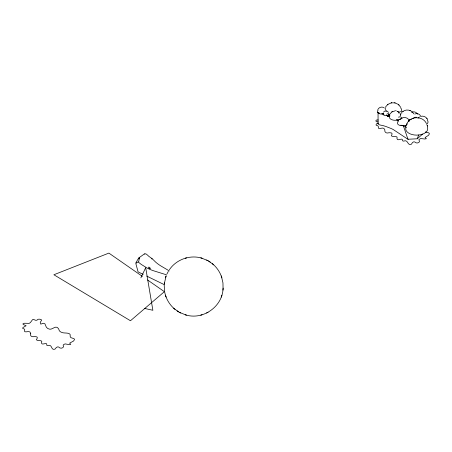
<?xml version="1.0" encoding="UTF-8"?>
<svg xmlns="http://www.w3.org/2000/svg" width="452" height="452" viewBox="0 0 452 452"><rect width="100%" height="100%" fill="white"/><g stroke="black" fill="none" stroke-linecap="round" stroke-linejoin="round"><path stroke-width="0.68" d="M164.195 284.879L164.545 291.257M223.062 288.964L222.96 282.918L221.61 277.053M164.302 283.703L166.116 275.912L165.844 276.697M186.054 315.01C202.869 320.084 221.972 306.902 223.028 289.308M164.268 284.048L164.375 282.873M222.955 290.139L223.135 288.133M151.974 259.103L151.912 258.482M408.907 120.933L409.467 119.746M139.369 258.431L139.092 259.505M143.177 274.364L138.103 271.889A10.452 6.322 54.1 0 1 138.013 271.607L135.99 264.143C135.329 262.103 139.634 262.736 138.99 259.866M400.24 115.559L401.099 113.492M151.731 258.358A20.865 12.622 54.1 0 1 150.002 257.154C148.522 256.64 145.64 252.256 144.668 254.239M165.46 277.799L165.737 277.008M221.214 297.1L221.486 296.314M221.593 296.009L221.864 295.212M406.546 124.481C409.478 116.091 422.439 115.35 426.338 123.317M406.591 124.368L407.495 123.978M378.222 123.667C378.51 125.464 382.46 125.046 384.059 125.922A21.939 12.724 0 0 1 386.285 126.639L390.833 128.396A27.34 15.86 0 0 1 393.274 129.554L406.964 138.634A12.662 7.345 0 0 0 408.032 139.233M140.877 277.861L145.691 267.674L152.872 310.281L144.68 308.445M377.787 109.661C378.765 107.254 382.042 106.305 384.166 107.796M166.89 274.087L168.342 271.347M135.713 263.109L138.188 258.827M389.912 114.119L391.839 111.932L394.867 110.926M412.902 118.667L414.439 117.339L416.529 117.204M385.652 106.808L387.957 104.339L391.285 102.875M169.393 269.72C176.178 259.623 189.569 254.685 201.276 258.002M400.099 119.605C402.342 116.181 408.184 117.017 409.365 120.938M138.679 258.154L139.408 257.572A4.045 1.667 -47.7 0 1 139.284 258.431M398.862 112.328L400.557 111.497M417.987 118.221L419.275 117.068M383.697 111.898C384.929 110.373 387.607 110.683 388.449 112.452M422.676 134.058L417.241 138.787L408.077 139.25M402.433 111.881C405.71 108.689 411.755 109.729 413.778 113.842M398.901 119.763L400.393 118.887L402.071 118.656M387.562 104.644L387.957 104.339M402.772 111.593L403.122 111.328M398.342 119.791L399.721 119.56M409.71 119.52L411.563 119.108M138.917 257.866L144.713 253.668M387.138 113.785L387.607 113.582M391.839 111.932L392.127 111.751M406.286 124.3L406.743 124.091M398.444 117.181L399.449 116.848M392.268 111.667L392.556 111.514M411.563 112.35C413.597 111.181 416.45 112.045 417.49 114.147M206.587 313.038L208.033 312.287M414.75 114.073C416.727 113.017 419.416 113.814 420.49 115.785M378.104 123.187C376.708 123.034 374.81 125.566 377.126 125.532A1.627 0.944 0 0 1 377.708 125.752L378.307 126.447L378.397 127.989A1.599 0.921 0 0 0 378.832 128.447C380.94 128.95 383.691 126.515 384.821 129.877C384.313 132.453 386.663 133.594 388.906 132.747A4.644 2.684 0 0 1 390.048 132.769C393.178 132.651 391.811 134.719 391.387 135.854C392.98 137.154 395.749 135.882 397.065 137.08C396.042 143.143 402.958 136.346 402.546 140.696A1.655 0.955 0 0 0 402.986 140.973L403.331 141.075A0.751 0.435 0 0 0 403.811 141.075L405.071 140.804A2.39 1.379 0 0 1 405.845 140.826C407.992 141.306 408.015 145.572 411.021 144.352A1.441 0.831 0 0 0 411.473 144.12L412.512 142.499L413.512 141.928A1.288 0.74 0 0 1 414.258 141.877L414.439 141.905A1.424 0.825 0 0 1 414.908 142.058C416.495 144.115 421.151 142.521 418.959 139.967A2.622 1.514 0 0 1 419.055 139.515L420.592 138.51L424.665 138.996L426.366 138.713L425.089 137.521L428.66 135.204L429.4 133.685L428.767 132.848L425.999 132.142A2.994 1.729 0 0 1 425.445 131.882M185.269 258.216L185.783 258.075M186.1 257.99L186.563 257.866M200.767 315.151L201.225 315.021M201.547 314.937L202.061 314.795M420.948 116.328C423.626 115.576 426.682 117.13 427.648 119.74M408.41 121.051L409.314 121M391.426 102.847L394.822 102.864M391.178 102.898L391.522 102.824M378.217 120C375.087 119.356 375.047 122.108 378.171 121.921M394.958 102.892L398.274 104.395L400.845 107.412M394.72 102.841L395.071 102.92M381.708 113.667L383.471 114.107M383.714 114.17L383.878 114.215A19.775 11.419 0 0 1 384.036 114.254M201.592 258.086L208.078 260.753L212.96 264.188M174.37 308.823L179.252 312.264L185.738 314.925M402.879 125.566L404.054 125.888A40.296 23.368 0 0 0 405.331 126.221M200.812 257.877L202.106 258.228M185.224 314.784L186.518 315.134M386.528 115.057L388.048 115.627M388.822 115.921L389.782 116.3M410.224 110.582L409.879 110.441M397.268 111.322L399.105 112.469M146.725 276.093L164.483 284.754M397.698 111.514L397.986 111.661M206.632 259.996L208.078 260.753M179.252 312.264L180.698 313.016M395.568 110.525L395.946 110.751A33.877 19.56 0 0 0 396.319 110.972M396.432 119.684L398.381 120.972M401.127 117.215L401.625 117.61M398.127 111.746L398.415 111.926M208.801 261.171L210.242 262.087M177.082 310.925L178.529 311.84M169.302 270.923L160.827 265.917A46.918 22.374 68.5 0 1 159.511 265.07L159.138 264.815A65.964 31.459 68.5 0 1 157.607 263.708L156.279 262.657A25.538 12.181 68.5 0 1 155.454 261.928L152.058 258.572M142.414 276.398L108.881 253.097L53.884 274.754L130.464 320.75L164.387 291.67L147.618 280.014M138.363 262.137L140.725 264.013A17.165 10.385 54.1 0 0 141.408 264.516L147.064 268.002A23.883 14.447 54.1 0 0 148.126 268.556L149.798 269.319A61.873 37.426 54.1 0 0 151.765 270.121L152.251 270.307A44.618 26.99 54.1 0 0 154.019 270.917L165.522 274.511A8.944 5.413 54.1 0 1 166.466 274.997M213.067 264.284C217.209 267.855 220.265 272.629 221.881 277.85M164.681 292.082C165.918 298.484 169.319 304.467 174.263 308.727M212.338 263.646L213.711 264.844M173.619 308.168L174.992 309.366M398.67 104.706L399.054 105.045M426.79 118.26L427.01 118.554M385.392 109.011L385.754 109.661M400.071 113.627L400.732 115.051L400.602 114.678M408.037 139.165L407.924 138.911A35.465 34.527 -27.5 0 1 407.376 137.532L403.235 125.413M427.072 124.944L427.502 126.498M221.231 275.963L221.497 276.748M165.449 295.162L165.72 295.958M165.827 296.269L166.099 297.054M427.213 125.351L427.293 125.65M427.326 125.769L427.411 126.074M386.036 110.548L386.132 111.441M378.064 123.842L378.058 112.192A0.689 0.395 0 0 0 378.058 112.463L378.584 112.814A6.588 3.802 0 0 0 379.471 113.102M400.721 108.034A8.656 4.995 0 0 1 401.353 111.842M389.387 114.898A8.656 4.995 0 0 1 388.313 114.548M385.002 108.576A8.656 4.995 0 0 1 385.85 107.627M383.578 113.853A4.356 2.514 0 0 1 378.477 113.215A4.356 2.514 0 0 1 378.104 110.203M388.522 113.243A2.904 1.678 0 0 1 388.522 114.633M387.935 115.124A2.904 1.678 0 0 1 383.98 115.203A2.904 1.678 0 0 1 383.556 112.932M420.01 116.446A4.356 2.514 0 0 1 420.207 116.588M403.625 125.424A4.356 2.514 0 0 1 398.624 124.854A4.356 2.514 0 0 1 397.986 121.933M138.498 258.894A8.164 4.028 -46.9 0 1 138.962 258.267M417.247 138.787A36.041 16.413 -68.7 0 1 418.767 134.899M389.833 115.972A1.017 0.588 0 0 1 388.929 115.915M388.471 115.509A1.017 0.588 0 0 1 389.404 114.836M397.975 121.458A1.446 0.836 0 0 1 398.461 120.356M406.162 127.492A2.294 1.322 0 0 1 406.156 125.317M388.72 114.424A1.446 0.836 0 0 1 388.957 115.718M388.042 115.961A1.446 0.836 0 0 1 386.505 115.006M398.839 113.226A2.616 1.509 0 0 1 399.105 113.079M401.201 112.746A2.616 1.509 0 0 1 402.077 112.921M398.466 120.893A2.616 1.509 0 0 1 397.144 119.554M427.298 120.328A5.673 3.277 0 0 1 426.462 124.221M427.304 127.052A11.001 6.351 0 0 1 416.603 135.125A11.001 6.351 0 0 1 406.195 126.922M406.546 125.628A5.288 3.051 0 0 1 400.89 125.136M397.845 119.904A5.859 3.384 0 0 1 391.065 119.339A5.859 3.384 0 0 1 389.85 115.446M400.043 117.232A7.305 4.215 0 0 1 400.28 116.339M30.736 333.757C29.708 336.231 32.318 337.198 34.341 336.554A4.644 2.684 0 0 1 35.476 336.633C38.674 336.734 36.866 338.706 36.341 339.774C37.793 341.164 40.663 340.017 41.816 341.283C39.951 347.322 47.776 340.808 46.725 345.158A1.655 0.955 0 0 0 47.127 345.452L47.454 345.577A0.751 0.435 0 0 0 47.929 345.599L49.223 345.396A2.39 1.379 0 0 1 49.997 345.458C52.02 346.051 51.528 350.328 54.619 349.226A1.441 0.831 0 0 0 55.104 349.017L56.381 347.452L57.466 346.938A1.288 0.74 0 0 1 58.218 346.927L58.387 346.961A1.424 0.825 0 0 1 58.839 347.136C60.274 349.272 64.93 347.938 63.184 345.26A2.622 1.514 0 0 1 63.353 344.814L65.037 343.893L69.02 344.577L70.755 344.384L69.664 343.13L73.574 341.006L74.535 339.525L74.032 338.661L71.382 337.819A2.994 1.729 0 0 1 70.229 336.604L70.1 334.435A4.074 2.35 0 0 0 69.478 333.83C67.009 332.418 63.907 333.559 61.365 332.248A7.017 4.051 0 0 1 60.297 331.672L59.353 330.791L58.754 329.186A8.644 4.995 0 0 0 58.359 328.457C55.46 324.446 51.94 331.011 48.426 328.773A6.271 3.622 0 0 1 47.533 328.344L46.347 327.208L44.878 323.745L43.16 323.253L40.804 324.152L40.251 322.558A4.689 2.706 0 0 1 40.443 321.999L41.635 320.219A1.311 0.757 0 0 0 41.477 319.835L39.951 319.248A3.842 2.215 0 0 0 38.996 319.191L38.154 319.281A1.073 0.621 0 0 0 37.635 319.524L37.081 320.135L36.16 320.298A2.232 1.288 0 0 1 35.538 320.236A2.062 1.186 0 0 1 35.183 320.146L33.533 319.4L32.55 319.637L30.431 322.53L29.16 323.366L24.487 323.253L22.973 323.694L23.142 324.474L26.12 325.734L22.86 327.604L22.662 328.412L23.69 328.773A1.627 0.944 0 0 1 24.238 329.022L24.73 329.745L24.589 331.288A1.599 0.921 0 0 0 24.956 331.762C27.007 332.305 30.233 330.096 30.736 333.757M150.245 268.194C149.584 270.754 146.94 264.584 150.245 268.194M387.884 116.503A1.017 0.588 0 0 0 389.466 116.057A1.017 0.588 0 0 0 388.008 115.486A1.017 0.588 0 0 0 387.884 116.503"/></g></svg>
